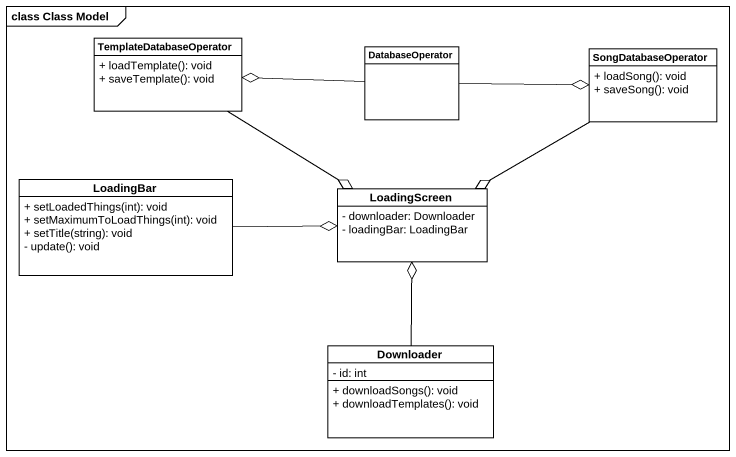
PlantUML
@startuml
mainframe class Class Model
hide circle
hide empty members
skinparam classAttributeIconSize 0
class TemplateDatabaseOperator {
  + loadTemplate(): void
  + saveTemplate(): void
}
class DatabaseOperator
class SongDatabaseOperator {
  + loadSong(): void
  + saveSong(): void
}
class LoadingBar {
  + setLoadedThings(int): void
  + setMaximumToLoadThings(int): void
  + setTitle(string): void
  - update(): void
}
class LoadingScreen {
  - downloader: Downloader
  - loadingBar: LoadingBar
}
class Downloader {
  - id: int
  + downloadSongs(): void
  + downloadTemplates(): void
}
TemplateDatabaseOperator --o LoadingScreen
DatabaseOperator -left-o TemplateDatabaseOperator
DatabaseOperator -right-o SongDatabaseOperator
SongDatabaseOperator -left-o LoadingScreen
LoadingBar -right-o LoadingScreen
Downloader -up-o LoadingScreen
@enduml
